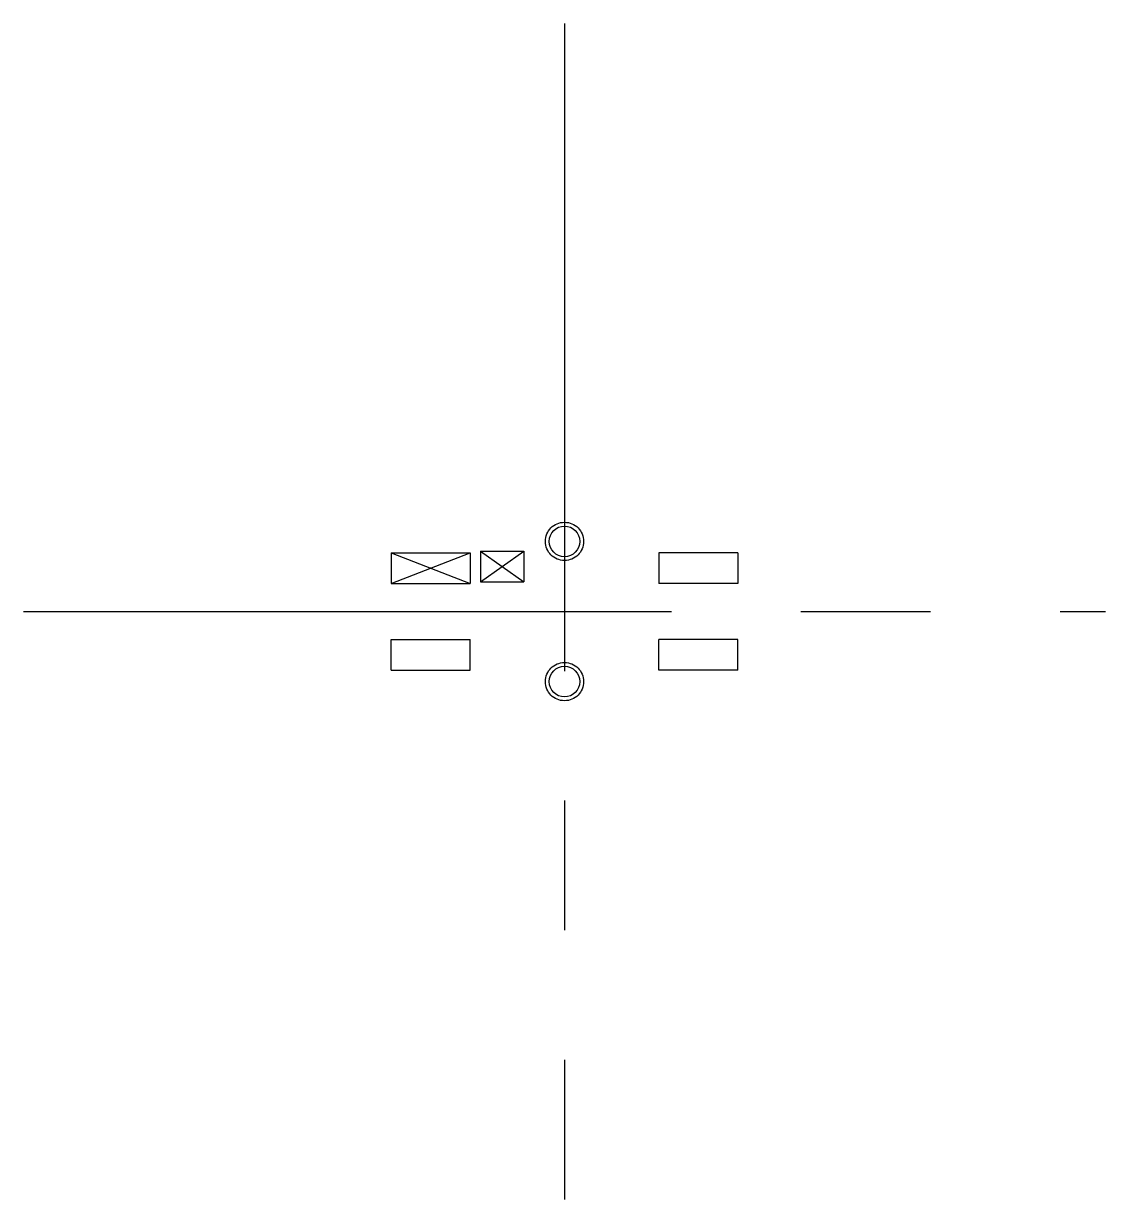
# Model space of a CAD drawing. Header units: millimetres. Extents: x -10.6 to 10.6, y -11.5 to 11.5.
import ezdxf

# ---------------------------------------------------------------- set-up
doc = ezdxf.new("R2010")
doc.units = ezdxf.units.MM
doc.header["$PDSIZE"] = -1
doc.linetypes.add('CENTERX2', pattern=[20.32, 12.7, -2.54, 2.54, -2.54])

msp = doc.modelspace()

# ---------------------------------------------------------------- linework, layer by layer
at = {"color": 7, "linetype": 'CENTERX2'}
for p, q in [((0, 11.531), (0, -11.531)), ((-1.644, 1.185), (-0.794, 0.585)), ((-1.644, 0.585), (-0.794, 1.185)), ((-3.4, 1.15), (-1.85, 1.15)), ((-3.4, 1.15), (-3.4, 0.55)), ((-3.4, 1.15), (-1.85, 0.55)), ((-3.4, 0.55), (-1.85, 1.15)), ((-1.85, 1.15), (-1.85, 0.55)), ((1.85, 1.15), (1.85, 0.55)), ((3.4, 1.15), (1.85, 1.15)), ((3.4, 1.15), (3.4, 0.55)), ((-3.4, 0.55), (-1.85, 0.55)), ((3.4, 0.55), (1.85, 0.55)), ((-10.605, 0), (10.605, 0)), ((-3.4, -0.55), (-1.85, -0.55)), ((-3.4, -1.15), (-3.4, -0.55)), ((-1.85, -1.15), (-1.85, -0.55)), ((1.85, -1.15), (1.85, -0.55)), ((3.4, -0.55), (1.85, -0.55)), ((3.4, -1.15), (3.4, -0.55)), ((-3.4, -1.15), (-1.85, -1.15)), ((3.4, -1.15), (1.85, -1.15))]:
    msp.add_line(p, q, dxfattribs=at)
at = {"color": 7, "linetype": 'Continuous'}
for p, q in [((-1.644, 1.185), (-0.794, 1.185)), ((-1.644, 1.185), (-1.644, 0.585)), ((-0.794, 1.185), (-0.794, 0.585)), ((-1.644, 0.585), (-0.794, 0.585))]:
    msp.add_line(p, q, dxfattribs=at)
at = {"color": 7, "linetype": 'CENTERX2'}
for centre in [(0, 1.375), (0, -1.375)]:
    msp.add_circle(centre, 0.375, dxfattribs=at)
at = {"color": 7, "linetype": 'Continuous'}
for centre in [(0, 1.375), (0, -1.375)]:
    msp.add_circle(centre, 0.3, dxfattribs=at)
for p in [(-2.625, 0.85), (-1.219, 0.885), (0, 0), (0, 0)]:
    msp.add_point(p, dxfattribs=at)

doc.saveas('drawing.dxf')
